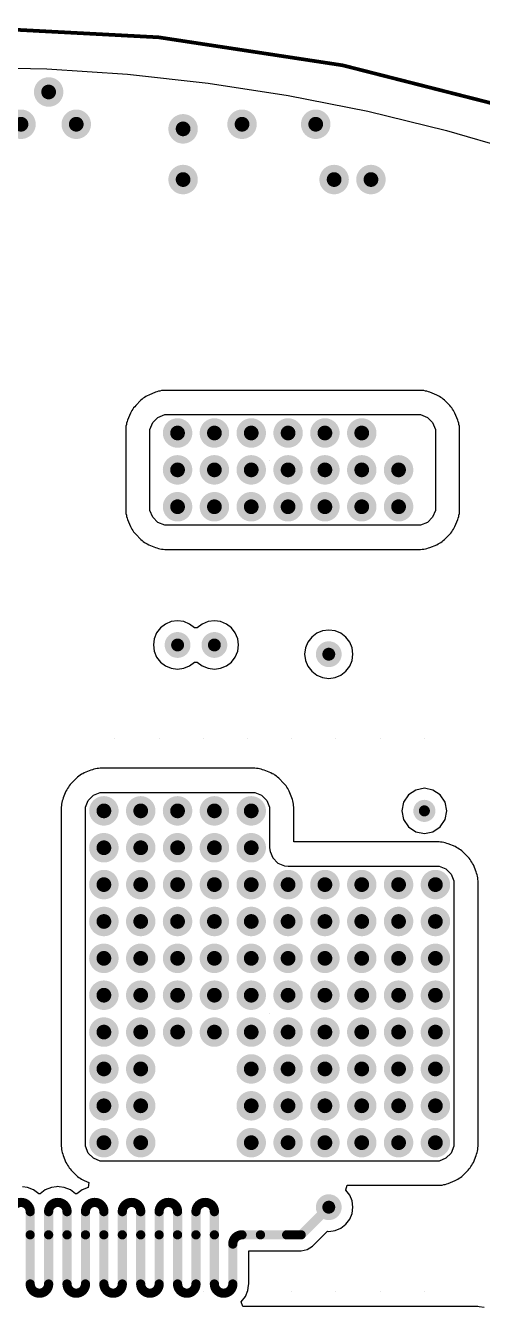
# Model space of a CAD drawing. Header units: millimetres. Extents: x 194 to 375, y 175 to 317.
# Drawn here: x 255.62 to 268.02, y 270.78 to 305.55 of the extents above; entities that cross this region are included whole.
import ezdxf

# ---------------------------------------------------------------- set-up
doc = ezdxf.new("R2010")
doc.units = ezdxf.units.MM
for name, color, linetype in [('Mechanical20', 56, 'Continuous'), ('MidLayer1', 16, 'Continuous'), ('PadHoleLayer', 156, 'Continuous'), ('ViaHoleLayer', 16, 'Continuous')]:
    doc.layers.add(name, color=color, linetype=linetype)

# ---------------------------------------------------------------- blocks, each defined once
blk = doc.blocks.new('PG_HSOF_8_1_B_56')
at = {"layer": 'PadHoleLayer'}
for points in [[(-4.2, 4.8), (-4.2, 4.8), (-4.2, 4.8), (-4.2, 4.8)], [(-3, 4.8), (-3, 4.8), (-3, 4.8), (-3, 4.8)], [(-1.8, 4.8), (-1.8, 4.8), (-1.8, 4.8), (-1.8, 4.8)], [(-0.6, 4.8), (-0.6, 4.8), (-0.6, 4.8), (-0.6, 4.8)], [(0.6, 4.8), (0.6, 4.8), (0.6, 4.8), (0.6, 4.8)], [(1.8, 4.8), (1.8, 4.8), (1.8, 4.8), (1.8, 4.8)], [(3, 4.8), (3, 4.8), (3, 4.8), (3, 4.8)], [(4.2, 4.8), (4.2, 4.8), (4.2, 4.8), (4.2, 4.8)], [(0, -2.75), (0, -2.75), (0, -2.75), (0, -2.75)]]:
    blk.add_lwpolyline(points, close=True, dxfattribs=at)
blk = doc.blocks.new('PG_HSOF_8_1_B_57')
at = {"layer": 'PadHoleLayer'}
for points in [[(-4.2, 4.8), (-4.2, 4.8), (-4.2, 4.8), (-4.2, 4.8)], [(-3, 4.8), (-3, 4.8), (-3, 4.8), (-3, 4.8)], [(-1.8, 4.8), (-1.8, 4.8), (-1.8, 4.8), (-1.8, 4.8)], [(-0.6, 4.8), (-0.6, 4.8), (-0.6, 4.8), (-0.6, 4.8)], [(0.6, 4.8), (0.6, 4.8), (0.6, 4.8), (0.6, 4.8)], [(1.8, 4.8), (1.8, 4.8), (1.8, 4.8), (1.8, 4.8)], [(3, 4.8), (3, 4.8), (3, 4.8), (3, 4.8)], [(4.2, 4.8), (4.2, 4.8), (4.2, 4.8), (4.2, 4.8)], [(0, -2.75), (0, -2.75), (0, -2.75), (0, -2.75)]]:
    blk.add_lwpolyline(points, close=True, dxfattribs=at)

msp = doc.modelspace()

# ---------------------------------------------------------------- linework, layer by layer
at = {"layer": 'Mechanical20', "const_width": 0.1}
msp.add_lwpolyline([(206.5, 273.9, -0.633005), (299.5, 278.125)], format="xyb", dxfattribs=at)
at = {"layer": 'MidLayer1'}
for p, q in [((254.127, 304.421), (256.199, 304.376)), ((256.199, 304.376), (258.394, 304.232)), ((258.394, 304.232), (260.581, 303.993)), ((260.581, 303.993), (262.756, 303.658)), ((262.756, 303.658), (264.914, 303.229)), ((264.914, 303.229), (267.051, 302.706)), ((267.051, 302.706), (269.163, 302.09)), ((258.966, 295.53), (258.929, 295.508)), ((259.15, 295.606), (258.966, 295.53)), ((259.191, 295.617), (259.15, 295.606)), ((259.231, 295.633), (259.191, 295.617)), ((259.273, 295.639), (259.231, 295.633)), ((259.315, 295.65), (259.273, 295.639)), ((259.358, 295.65), (259.315, 295.65)), ((259.4, 295.656), (259.358, 295.65)), ((259.5, 295.656), (259.4, 295.656)), ((266.25, 295.656), (259.5, 295.656)), ((259.5, 295.656), (259.5, 295.656)), ((266.349, 295.656), (266.25, 295.656)), ((266.392, 295.65), (266.349, 295.656)), ((266.435, 295.65), (266.392, 295.65)), ((266.477, 295.639), (266.435, 295.65)), ((266.519, 295.633), (266.477, 295.639)), ((266.559, 295.617), (266.519, 295.633)), ((266.6, 295.606), (266.559, 295.617)), ((266.784, 295.53), (266.6, 295.606)), ((266.821, 295.508), (266.784, 295.53)), ((258.556, 295.182), (258.534, 295.145)), ((258.586, 295.213), (258.556, 295.182)), ((258.613, 295.247), (258.586, 295.213)), ((258.753, 295.387), (258.613, 295.247)), ((258.787, 295.414), (258.753, 295.387)), ((258.818, 295.444), (258.787, 295.414)), ((258.855, 295.465), (258.818, 295.444)), ((258.889, 295.492), (258.855, 295.465)), ((258.929, 295.508), (258.889, 295.492)), ((266.861, 295.492), (266.821, 295.508)), ((266.895, 295.465), (266.861, 295.492)), ((266.932, 295.444), (266.895, 295.465)), ((266.963, 295.414), (266.932, 295.444)), ((266.997, 295.387), (266.963, 295.414)), ((267.137, 295.247), (266.997, 295.387)), ((267.164, 295.213), (267.137, 295.247)), ((267.194, 295.182), (267.164, 295.213)), ((267.215, 295.145), (267.194, 295.182)), ((258.394, 294.85), (258.383, 294.809)), ((258.47, 295.034), (258.394, 294.85)), ((258.492, 295.071), (258.47, 295.034)), ((258.508, 295.111), (258.492, 295.071)), ((258.534, 295.145), (258.508, 295.111)), ((259.076, 294.783), (259.217, 294.924)), ((259.217, 294.924), (259.401, 295)), ((259.401, 295), (259.5, 295)), ((259.5, 295), (259.5, 295)), ((259.5, 295), (266.25, 295)), ((266.25, 295), (266.349, 295)), ((266.349, 295), (266.533, 294.924)), ((266.533, 294.924), (266.674, 294.783)), ((267.242, 295.111), (267.215, 295.145)), ((267.258, 295.071), (267.242, 295.111)), ((267.28, 295.034), (267.258, 295.071)), ((267.356, 294.85), (267.28, 295.034)), ((267.367, 294.809), (267.356, 294.85)), ((258.35, 294.642), (258.344, 294.599)), ((258.344, 294.599), (258.344, 294.5)), ((258.344, 294.5), (258.344, 292.5)), ((258.361, 294.727), (258.35, 294.685)), ((258.35, 294.685), (258.35, 294.642)), ((258.367, 294.769), (258.361, 294.727)), ((258.383, 294.809), (258.367, 294.769)), ((259, 294.599), (259.076, 294.783)), ((259, 294.5), (259, 294.599)), ((259, 292.5), (259, 294.5)), ((266.674, 294.783), (266.75, 294.599)), ((266.75, 294.599), (266.75, 294.5)), ((266.75, 294.5), (266.75, 294.5)), ((266.75, 294.5), (266.75, 292.5)), ((267.383, 294.769), (267.367, 294.809)), ((267.389, 294.727), (267.383, 294.769)), ((267.4, 294.685), (267.389, 294.727)), ((267.4, 294.642), (267.4, 294.685)), ((267.406, 294.599), (267.4, 294.642)), ((267.406, 294.5), (267.406, 294.599)), ((267.406, 292.401), (267.406, 294.5)), ((267.406, 294.5), (267.406, 294.5)), ((258.344, 292.5), (258.344, 292.401)), ((258.344, 292.401), (258.35, 292.358)), ((259, 292.401), (259, 292.5)), ((259, 292.5), (259, 292.5)), ((259.076, 292.217), (259, 292.401)), ((266.75, 292.401), (266.674, 292.217)), ((266.75, 292.5), (266.75, 292.401)), ((267.4, 292.358), (267.406, 292.401)), ((258.35, 292.358), (258.35, 292.315)), ((258.35, 292.315), (258.361, 292.273)), ((258.361, 292.273), (258.367, 292.231)), ((258.367, 292.231), (258.383, 292.191)), ((258.383, 292.191), (258.394, 292.15)), ((258.394, 292.15), (258.47, 291.966)), ((259.217, 292.076), (259.076, 292.217)), ((259.401, 292), (259.217, 292.076)), ((266.533, 292.076), (266.349, 292)), ((266.674, 292.217), (266.533, 292.076)), ((267.28, 291.966), (267.356, 292.15)), ((267.356, 292.15), (267.367, 292.191)), ((267.367, 292.191), (267.383, 292.231)), ((267.383, 292.231), (267.389, 292.273)), ((267.389, 292.273), (267.4, 292.315)), ((267.4, 292.315), (267.4, 292.358)), ((258.47, 291.966), (258.492, 291.929)), ((258.492, 291.929), (258.508, 291.889)), ((258.508, 291.889), (258.534, 291.855)), ((258.534, 291.855), (258.556, 291.818)), ((258.556, 291.818), (258.586, 291.787)), ((258.586, 291.787), (258.613, 291.753)), ((258.613, 291.753), (258.753, 291.613)), ((259.5, 292), (259.401, 292)), ((266.25, 292), (259.5, 292)), ((266.349, 292), (266.25, 292)), ((266.25, 292), (266.25, 292)), ((266.997, 291.613), (267.137, 291.753)), ((267.137, 291.753), (267.164, 291.787)), ((267.164, 291.787), (267.194, 291.818)), ((267.194, 291.818), (267.215, 291.855)), ((267.215, 291.855), (267.242, 291.889)), ((267.242, 291.889), (267.258, 291.929)), ((267.258, 291.929), (267.28, 291.966)), ((258.753, 291.613), (258.787, 291.586)), ((258.787, 291.586), (258.818, 291.556)), ((258.818, 291.556), (258.855, 291.534)), ((258.855, 291.534), (258.889, 291.508)), ((258.889, 291.508), (258.929, 291.492)), ((258.929, 291.492), (258.966, 291.47)), ((258.966, 291.47), (259.15, 291.394)), ((259.15, 291.394), (259.191, 291.383)), ((259.191, 291.383), (259.231, 291.367)), ((259.231, 291.367), (259.273, 291.361)), ((259.273, 291.361), (259.315, 291.35)), ((266.435, 291.35), (266.477, 291.361)), ((266.477, 291.361), (266.519, 291.367)), ((266.519, 291.367), (266.559, 291.383)), ((266.559, 291.383), (266.6, 291.394)), ((266.6, 291.394), (266.784, 291.47)), ((266.784, 291.47), (266.821, 291.492)), ((266.821, 291.492), (266.861, 291.508)), ((266.861, 291.508), (266.895, 291.534)), ((266.895, 291.534), (266.932, 291.556)), ((266.932, 291.556), (266.963, 291.586)), ((266.963, 291.586), (266.997, 291.613)), ((259.315, 291.35), (259.358, 291.35)), ((259.358, 291.35), (259.401, 291.344)), ((259.401, 291.344), (259.5, 291.344)), ((259.5, 291.344), (266.25, 291.344)), ((266.25, 291.344), (266.25, 291.344)), ((266.25, 291.344), (266.349, 291.344)), ((266.349, 291.344), (266.392, 291.35)), ((266.392, 291.35), (266.435, 291.35)), ((259.422, 289.318), (259.286, 289.214)), ((259.58, 289.383), (259.422, 289.318)), ((259.75, 289.406), (259.58, 289.383)), ((259.92, 289.383), (259.75, 289.406)), ((260.078, 289.318), (259.92, 289.383)), ((260.214, 289.214), (260.078, 289.318)), ((260.422, 289.318), (260.286, 289.214)), ((260.58, 289.383), (260.422, 289.318)), ((260.75, 289.406), (260.58, 289.383)), ((260.92, 289.383), (260.75, 289.406)), ((261.078, 289.318), (260.92, 289.383)), ((261.214, 289.214), (261.078, 289.318)), ((259.117, 288.92), (259.094, 288.75)), ((259.182, 289.078), (259.117, 288.92)), ((259.286, 289.214), (259.182, 289.078)), ((260.286, 289.214), (260.214, 289.214)), ((261.318, 289.078), (261.214, 289.214)), ((261.383, 288.92), (261.318, 289.078)), ((261.406, 288.75), (261.383, 288.92)), ((263.391, 288.964), (263.287, 288.828)), ((263.527, 289.068), (263.391, 288.964)), ((263.685, 289.133), (263.527, 289.068)), ((263.855, 289.156), (263.685, 289.133)), ((264.025, 289.133), (263.855, 289.156)), ((264.183, 289.068), (264.025, 289.133)), ((264.319, 288.964), (264.183, 289.068)), ((264.423, 288.828), (264.319, 288.964)), ((259.094, 288.75), (259.117, 288.58)), ((259.117, 288.58), (259.182, 288.422)), ((261.318, 288.422), (261.383, 288.58)), ((261.383, 288.58), (261.406, 288.75)), ((263.222, 288.67), (263.199, 288.5)), ((263.287, 288.828), (263.222, 288.67)), ((264.488, 288.67), (264.423, 288.828)), ((264.511, 288.5), (264.488, 288.67)), ((259.182, 288.422), (259.286, 288.286)), ((259.286, 288.286), (259.422, 288.182)), ((260.078, 288.182), (260.214, 288.286)), ((260.214, 288.286), (260.286, 288.286)), ((260.286, 288.286), (260.422, 288.182)), ((261.078, 288.182), (261.214, 288.286)), ((261.214, 288.286), (261.318, 288.422)), ((263.199, 288.5), (263.222, 288.33)), ((263.222, 288.33), (263.287, 288.172)), ((264.423, 288.172), (264.488, 288.33)), ((264.488, 288.33), (264.511, 288.5)), ((259.422, 288.182), (259.58, 288.117)), ((259.58, 288.117), (259.75, 288.094)), ((259.75, 288.094), (259.92, 288.117)), ((259.92, 288.117), (260.078, 288.182)), ((260.422, 288.182), (260.58, 288.117)), ((260.58, 288.117), (260.75, 288.094)), ((260.75, 288.094), (260.92, 288.117)), ((260.92, 288.117), (261.078, 288.182)), ((263.287, 288.172), (263.391, 288.036)), ((263.391, 288.036), (263.527, 287.932)), ((263.527, 287.932), (263.685, 287.867)), ((264.025, 287.867), (264.183, 287.932)), ((264.183, 287.932), (264.319, 288.036)), ((264.319, 288.036), (264.423, 288.172)), ((263.685, 287.867), (263.855, 287.844)), ((263.855, 287.844), (264.025, 287.867)), ((257.003, 285.137), (256.863, 284.997)), ((257.037, 285.164), (257.003, 285.137)), ((257.068, 285.194), (257.037, 285.164)), ((257.105, 285.215), (257.068, 285.194)), ((257.139, 285.242), (257.105, 285.215)), ((257.179, 285.258), (257.139, 285.242)), ((257.216, 285.28), (257.179, 285.258)), ((257.4, 285.356), (257.216, 285.28)), ((257.441, 285.367), (257.4, 285.356)), ((257.481, 285.383), (257.441, 285.367)), ((257.523, 285.389), (257.481, 285.383)), ((257.565, 285.4), (257.523, 285.389)), ((257.608, 285.4), (257.565, 285.4)), ((257.651, 285.406), (257.608, 285.4)), ((261.849, 285.406), (257.651, 285.406)), ((261.892, 285.4), (261.849, 285.406)), ((261.935, 285.4), (261.892, 285.4)), ((261.977, 285.389), (261.935, 285.4)), ((262.019, 285.383), (261.977, 285.389)), ((262.059, 285.367), (262.019, 285.383)), ((262.1, 285.356), (262.059, 285.367)), ((262.284, 285.28), (262.1, 285.356)), ((262.321, 285.258), (262.284, 285.28)), ((262.361, 285.242), (262.321, 285.258)), ((262.395, 285.215), (262.361, 285.242)), ((262.432, 285.194), (262.395, 285.215)), ((262.463, 285.164), (262.432, 285.194)), ((262.497, 285.137), (262.463, 285.164)), ((262.637, 284.997), (262.497, 285.137)), ((256.72, 284.784), (256.644, 284.6)), ((256.742, 284.821), (256.72, 284.784)), ((256.758, 284.861), (256.742, 284.821)), ((256.785, 284.895), (256.758, 284.861)), ((256.806, 284.932), (256.785, 284.895)), ((256.836, 284.963), (256.806, 284.932)), ((256.863, 284.997), (256.836, 284.963)), ((257.467, 284.674), (257.651, 284.75)), ((257.651, 284.75), (257.75, 284.75)), ((257.75, 284.75), (257.75, 284.75)), ((257.75, 284.75), (261.75, 284.75)), ((261.75, 284.75), (261.849, 284.75)), ((261.849, 284.75), (262.033, 284.674)), ((262.664, 284.963), (262.637, 284.997)), ((262.694, 284.932), (262.664, 284.963)), ((262.715, 284.895), (262.694, 284.932)), ((262.742, 284.861), (262.715, 284.895)), ((262.758, 284.821), (262.742, 284.861)), ((262.78, 284.784), (262.758, 284.821)), ((262.856, 284.6), (262.78, 284.784)), ((266.216, 284.815), (266.017, 284.683)), ((266.45, 284.862), (266.216, 284.815)), ((266.684, 284.815), (266.45, 284.862)), ((266.883, 284.683), (266.684, 284.815)), ((256.611, 284.477), (256.6, 284.435)), ((256.6, 284.435), (256.6, 284.392)), ((256.617, 284.519), (256.611, 284.477)), ((256.633, 284.559), (256.617, 284.519)), ((256.644, 284.6), (256.633, 284.559)), ((257.25, 284.349), (257.326, 284.533)), ((257.326, 284.533), (257.467, 284.674)), ((262.033, 284.674), (262.174, 284.533)), ((262.174, 284.533), (262.25, 284.349)), ((262.867, 284.559), (262.856, 284.6)), ((262.883, 284.519), (262.867, 284.559)), ((262.889, 284.477), (262.883, 284.519)), ((262.9, 284.435), (262.889, 284.477)), ((262.9, 284.392), (262.9, 284.435)), ((265.885, 284.484), (265.838, 284.25)), ((266.017, 284.683), (265.885, 284.484)), ((267.015, 284.484), (266.883, 284.683)), ((267.062, 284.25), (267.015, 284.484)), ((256.6, 284.392), (256.594, 284.349)), ((256.594, 284.349), (256.594, 284.25)), ((256.594, 284.25), (256.594, 275.25)), ((257.25, 284.25), (257.25, 284.349)), ((257.25, 275.25), (257.25, 284.25)), ((262.25, 284.349), (262.25, 284.25)), ((262.25, 284.25), (262.25, 284.25)), ((262.25, 284.25), (262.25, 283.25)), ((262.906, 284.349), (262.9, 284.392)), ((262.906, 283.406), (262.906, 284.349)), ((265.838, 284.25), (265.885, 284.016)), ((267.015, 284.016), (267.062, 284.25)), ((265.885, 284.016), (266.017, 283.817)), ((266.017, 283.817), (266.216, 283.685)), ((266.684, 283.685), (266.883, 283.817)), ((266.883, 283.817), (267.015, 284.016)), ((266.849, 283.406), (262.906, 283.406)), ((266.216, 283.685), (266.45, 283.638)), ((266.45, 283.638), (266.684, 283.685)), ((266.892, 283.4), (266.849, 283.406)), ((266.935, 283.4), (266.892, 283.4)), ((266.977, 283.389), (266.935, 283.4)), ((267.019, 283.383), (266.977, 283.389)), ((267.059, 283.367), (267.019, 283.383)), ((267.1, 283.356), (267.059, 283.367)), ((267.284, 283.28), (267.1, 283.356)), ((262.25, 283.25), (262.26, 283.152)), ((262.26, 283.152), (262.334, 282.972)), ((267.321, 283.258), (267.284, 283.28)), ((267.361, 283.242), (267.321, 283.258)), ((267.395, 283.215), (267.361, 283.242)), ((267.432, 283.194), (267.395, 283.215)), ((267.463, 283.164), (267.432, 283.194)), ((267.497, 283.137), (267.463, 283.164)), ((267.637, 282.997), (267.497, 283.137)), ((262.334, 282.972), (262.472, 282.834)), ((262.472, 282.834), (262.652, 282.76)), ((262.652, 282.76), (262.75, 282.75)), ((262.75, 282.75), (262.75, 282.75)), ((262.75, 282.75), (266.75, 282.75)), ((266.75, 282.75), (266.849, 282.75)), ((266.849, 282.75), (267.033, 282.674)), ((267.033, 282.674), (267.174, 282.533)), ((267.664, 282.963), (267.637, 282.997)), ((267.694, 282.932), (267.664, 282.963)), ((267.715, 282.895), (267.694, 282.932)), ((267.742, 282.861), (267.715, 282.895)), ((267.758, 282.821), (267.742, 282.861)), ((267.78, 282.784), (267.758, 282.821)), ((267.856, 282.6), (267.78, 282.784)), ((267.174, 282.533), (267.25, 282.349)), ((267.25, 282.349), (267.25, 282.25)), ((267.867, 282.559), (267.856, 282.6)), ((267.883, 282.519), (267.867, 282.559)), ((267.889, 282.477), (267.883, 282.519)), ((267.9, 282.435), (267.889, 282.477)), ((267.9, 282.392), (267.9, 282.435)), ((267.906, 282.349), (267.9, 282.392)), ((267.906, 282.25), (267.906, 282.349)), ((267.25, 282.25), (267.25, 282.25)), ((267.25, 282.25), (267.25, 275.25)), ((267.906, 275.25), (267.906, 282.25)), ((256.594, 275.25), (256.594, 275.151)), ((256.594, 275.151), (256.6, 275.108)), ((256.6, 275.108), (256.6, 275.065)), ((256.6, 275.065), (256.611, 275.023)), ((256.611, 275.023), (256.617, 274.981)), ((257.25, 275.151), (257.25, 275.25)), ((257.25, 275.25), (257.25, 275.25)), ((257.326, 274.967), (257.25, 275.151)), ((267.25, 275.151), (267.174, 274.967)), ((267.25, 275.25), (267.25, 275.151)), ((267.883, 274.981), (267.889, 275.023)), ((267.889, 275.023), (267.9, 275.065)), ((267.9, 275.108), (267.906, 275.151)), ((267.9, 275.065), (267.9, 275.108)), ((267.906, 275.151), (267.906, 275.25)), ((256.617, 274.981), (256.633, 274.941)), ((256.633, 274.941), (256.644, 274.9)), ((256.644, 274.9), (256.72, 274.716)), ((256.72, 274.716), (256.742, 274.679)), ((256.742, 274.679), (256.758, 274.639)), ((257.467, 274.826), (257.326, 274.967)), ((257.651, 274.75), (257.467, 274.826)), ((257.75, 274.75), (257.651, 274.75)), ((266.75, 274.75), (257.75, 274.75)), ((266.849, 274.75), (266.75, 274.75)), ((266.75, 274.75), (266.75, 274.75)), ((267.033, 274.826), (266.849, 274.75)), ((267.174, 274.967), (267.033, 274.826)), ((267.742, 274.639), (267.758, 274.679)), ((267.758, 274.679), (267.78, 274.716)), ((267.78, 274.716), (267.856, 274.9)), ((267.856, 274.9), (267.867, 274.941)), ((267.867, 274.941), (267.883, 274.981)), ((256.758, 274.639), (256.785, 274.605)), ((256.785, 274.605), (256.806, 274.568)), ((256.806, 274.568), (256.836, 274.537)), ((256.836, 274.537), (256.863, 274.503)), ((256.863, 274.503), (257.003, 274.363)), ((257.003, 274.363), (257.037, 274.336)), ((257.037, 274.336), (257.068, 274.306)), ((267.432, 274.306), (267.463, 274.336)), ((267.463, 274.336), (267.497, 274.363)), ((267.497, 274.363), (267.637, 274.503)), ((267.637, 274.503), (267.664, 274.537)), ((267.664, 274.537), (267.694, 274.568)), ((267.694, 274.568), (267.715, 274.605)), ((267.715, 274.605), (267.742, 274.639)), ((255.676, 274.036), (255.537, 274.055)), ((255.84, 273.968), (255.676, 274.036)), ((255.981, 273.86), (255.84, 273.968)), ((256.16, 273.968), (256.019, 273.86)), ((256.324, 274.036), (256.16, 273.968)), ((256.463, 274.055), (256.324, 274.036)), ((256.5, 274.062), (256.463, 274.055)), ((256.537, 274.055), (256.5, 274.062)), ((256.676, 274.036), (256.537, 274.055)), ((256.84, 273.968), (256.676, 274.036)), ((256.981, 273.86), (256.84, 273.968)), ((257.16, 273.968), (257.019, 273.86)), ((257.068, 274.306), (257.105, 274.284)), ((257.105, 274.284), (257.139, 274.258)), ((257.139, 274.258), (257.179, 274.242)), ((257.324, 274.036), (257.16, 273.968)), ((257.179, 274.242), (257.216, 274.22)), ((257.216, 274.22), (257.345, 274.167)), ((257.327, 274.037), (257.324, 274.036)), ((257.345, 274.167), (257.327, 274.037)), ((264.314, 273.967), (264.357, 274.094)), ((264.319, 273.964), (264.314, 273.967)), ((264.357, 274.094), (266.849, 274.094)), ((266.849, 274.094), (266.892, 274.1)), ((266.892, 274.1), (266.935, 274.1)), ((266.935, 274.1), (266.977, 274.111)), ((266.977, 274.111), (267.019, 274.117)), ((267.019, 274.117), (267.059, 274.133)), ((267.059, 274.133), (267.1, 274.144)), ((267.1, 274.144), (267.284, 274.22)), ((267.284, 274.22), (267.321, 274.242)), ((267.321, 274.242), (267.361, 274.258)), ((267.361, 274.258), (267.395, 274.284)), ((267.395, 274.284), (267.432, 274.306)), ((256.019, 273.86), (255.981, 273.86)), ((257.019, 273.86), (256.981, 273.86)), ((264.423, 273.828), (264.319, 273.964)), ((264.488, 273.67), (264.423, 273.828)), ((264.511, 273.5), (264.488, 273.67)), ((264.423, 273.172), (264.488, 273.33)), ((264.488, 273.33), (264.511, 273.5)), ((264.025, 272.867), (264.183, 272.932)), ((264.183, 272.932), (264.319, 273.036)), ((264.319, 273.036), (264.423, 273.172)), ((263.411, 272.444), (263.817, 272.849)), ((263.817, 272.849), (263.855, 272.844)), ((263.855, 272.844), (264.025, 272.867)), ((261.683, 271.417), (261.683, 272.317)), ((261.683, 272.317), (263.105, 272.317)), ((263.105, 272.317), (263.271, 272.35)), ((263.271, 272.35), (263.411, 272.444)), ((261.59, 271.076), (261.658, 271.241)), ((261.658, 271.241), (261.676, 271.38)), ((261.676, 271.38), (261.683, 271.417)), ((261.481, 270.935), (261.59, 271.076)), ((261.524, 270.808), (261.481, 270.935)), ((261.481, 270.935), (261.481, 270.935)), ((267.9, 270.808), (261.524, 270.808)), ((267.937, 270.801), (267.9, 270.808)), ((268.076, 270.783), (267.937, 270.801))]:
    msp.add_line(p, q, dxfattribs=at)
for points, const_width in [([(256.05, 303.75, 1), (256.45, 303.75, 1)], 0.4), ([(255.3, 302.875, 1), (255.7, 302.875, 1)], 0.4), ([(256.8, 302.875, 1), (257.2, 302.875, 1)], 0.4), ([(261.3, 302.875, 1), (261.7, 302.875, 1)], 0.4), ([(263.3, 302.875, 1), (263.7, 302.875, 1)], 0.4), ([(259.7, 302.75, 1), (260.1, 302.75, 1)], 0.4), ([(259.7, 301.375, 1), (260.1, 301.375, 1)], 0.4), ([(263.8, 301.375, 1), (264.2, 301.375, 1)], 0.4), ([(264.8, 301.375, 1), (265.2, 301.375, 1)], 0.4), ([(259.55, 294.5, 1), (259.95, 294.5, 1)], 0.4), ([(260.55, 294.5, 1), (260.95, 294.5, 1)], 0.4), ([(261.55, 294.5, 1), (261.95, 294.5, 1)], 0.4), ([(262.55, 294.5, 1), (262.95, 294.5, 1)], 0.4), ([(263.55, 294.5, 1), (263.95, 294.5, 1)], 0.4), ([(264.55, 294.5, 1), (264.95, 294.5, 1)], 0.4), ([(259.55, 293.5, 1), (259.95, 293.5, 1)], 0.4), ([(260.55, 293.5, 1), (260.95, 293.5, 1)], 0.4), ([(261.55, 293.5, 1), (261.95, 293.5, 1)], 0.4), ([(262.55, 293.5, 1), (262.95, 293.5, 1)], 0.4), ([(263.55, 293.5, 1), (263.95, 293.5, 1)], 0.4), ([(264.55, 293.5, 1), (264.95, 293.5, 1)], 0.4), ([(265.55, 293.5, 1), (265.95, 293.5, 1)], 0.4), ([(259.55, 292.5, 1), (259.95, 292.5, 1)], 0.4), ([(260.55, 292.5, 1), (260.95, 292.5, 1)], 0.4), ([(261.55, 292.5, 1), (261.95, 292.5, 1)], 0.4), ([(262.55, 292.5, 1), (262.95, 292.5, 1)], 0.4), ([(263.55, 292.5, 1), (263.95, 292.5, 1)], 0.4), ([(264.55, 292.5, 1), (264.95, 292.5, 1)], 0.4), ([(265.55, 292.5, 1), (265.95, 292.5, 1)], 0.4), ([(259.575, 288.75, 1), (259.925, 288.75, 1)], 0.35), ([(260.575, 288.75, 1), (260.925, 288.75, 1)], 0.35), ([(263.68, 288.5, 1), (264.03, 288.5, 1)], 0.35), ([(257.55, 284.25, 1), (257.95, 284.25, 1)], 0.4), ([(258.55, 284.25, 1), (258.95, 284.25, 1)], 0.4), ([(259.55, 284.25, 1), (259.95, 284.25, 1)], 0.4), ([(260.55, 284.25, 1), (260.95, 284.25, 1)], 0.4), ([(261.55, 284.25, 1), (261.95, 284.25, 1)], 0.4), ([(266.3, 284.25, 1), (266.6, 284.25, 1)], 0.3), ([(257.55, 283.25, 1), (257.95, 283.25, 1)], 0.4), ([(258.55, 283.25, 1), (258.95, 283.25, 1)], 0.4), ([(259.55, 283.25, 1), (259.95, 283.25, 1)], 0.4), ([(260.55, 283.25, 1), (260.95, 283.25, 1)], 0.4), ([(261.55, 283.25, 1), (261.95, 283.25, 1)], 0.4), ([(257.55, 282.25, 1), (257.95, 282.25, 1)], 0.4), ([(258.55, 282.25, 1), (258.95, 282.25, 1)], 0.4), ([(259.55, 282.25, 1), (259.95, 282.25, 1)], 0.4), ([(260.55, 282.25, 1), (260.95, 282.25, 1)], 0.4), ([(261.55, 282.25, 1), (261.95, 282.25, 1)], 0.4), ([(262.55, 282.25, 1), (262.95, 282.25, 1)], 0.4), ([(263.55, 282.25, 1), (263.95, 282.25, 1)], 0.4), ([(264.55, 282.25, 1), (264.95, 282.25, 1)], 0.4), ([(265.55, 282.25, 1), (265.95, 282.25, 1)], 0.4), ([(266.55, 282.25, 1), (266.95, 282.25, 1)], 0.4), ([(257.55, 281.25, 1), (257.95, 281.25, 1)], 0.4), ([(258.55, 281.25, 1), (258.95, 281.25, 1)], 0.4), ([(259.55, 281.25, 1), (259.95, 281.25, 1)], 0.4), ([(260.55, 281.25, 1), (260.95, 281.25, 1)], 0.4), ([(261.55, 281.25, 1), (261.95, 281.25, 1)], 0.4), ([(262.55, 281.25, 1), (262.95, 281.25, 1)], 0.4), ([(263.55, 281.25, 1), (263.95, 281.25, 1)], 0.4), ([(264.55, 281.25, 1), (264.95, 281.25, 1)], 0.4), ([(265.55, 281.25, 1), (265.95, 281.25, 1)], 0.4), ([(266.55, 281.25, 1), (266.95, 281.25, 1)], 0.4), ([(257.55, 280.25, 1), (257.95, 280.25, 1)], 0.4), ([(258.55, 280.25, 1), (258.95, 280.25, 1)], 0.4), ([(259.55, 280.25, 1), (259.95, 280.25, 1)], 0.4), ([(260.55, 280.25, 1), (260.95, 280.25, 1)], 0.4), ([(261.55, 280.25, 1), (261.95, 280.25, 1)], 0.4), ([(262.55, 280.25, 1), (262.95, 280.25, 1)], 0.4), ([(263.55, 280.25, 1), (263.95, 280.25, 1)], 0.4), ([(264.55, 280.25, 1), (264.95, 280.25, 1)], 0.4), ([(265.55, 280.25, 1), (265.95, 280.25, 1)], 0.4), ([(266.55, 280.25, 1), (266.95, 280.25, 1)], 0.4), ([(257.55, 279.25, 1), (257.95, 279.25, 1)], 0.4), ([(258.55, 279.25, 1), (258.95, 279.25, 1)], 0.4), ([(259.55, 279.25, 1), (259.95, 279.25, 1)], 0.4), ([(260.55, 279.25, 1), (260.95, 279.25, 1)], 0.4), ([(261.55, 279.25, 1), (261.95, 279.25, 1)], 0.4), ([(262.55, 279.25, 1), (262.95, 279.25, 1)], 0.4), ([(263.55, 279.25, 1), (263.95, 279.25, 1)], 0.4), ([(264.55, 279.25, 1), (264.95, 279.25, 1)], 0.4), ([(265.55, 279.25, 1), (265.95, 279.25, 1)], 0.4), ([(266.55, 279.25, 1), (266.95, 279.25, 1)], 0.4), ([(257.55, 278.25, 1), (257.95, 278.25, 1)], 0.4), ([(258.55, 278.25, 1), (258.95, 278.25, 1)], 0.4), ([(259.55, 278.25, 1), (259.95, 278.25, 1)], 0.4), ([(260.55, 278.25, 1), (260.95, 278.25, 1)], 0.4), ([(261.55, 278.25, 1), (261.95, 278.25, 1)], 0.4), ([(262.55, 278.25, 1), (262.95, 278.25, 1)], 0.4), ([(263.55, 278.25, 1), (263.95, 278.25, 1)], 0.4), ([(264.55, 278.25, 1), (264.95, 278.25, 1)], 0.4), ([(265.55, 278.25, 1), (265.95, 278.25, 1)], 0.4), ([(266.55, 278.25, 1), (266.95, 278.25, 1)], 0.4), ([(257.55, 277.25, 1), (257.95, 277.25, 1)], 0.4), ([(258.55, 277.25, 1), (258.95, 277.25, 1)], 0.4), ([(261.55, 277.25, 1), (261.95, 277.25, 1)], 0.4), ([(262.55, 277.25, 1), (262.95, 277.25, 1)], 0.4), ([(263.55, 277.25, 1), (263.95, 277.25, 1)], 0.4), ([(264.55, 277.25, 1), (264.95, 277.25, 1)], 0.4), ([(265.55, 277.25, 1), (265.95, 277.25, 1)], 0.4), ([(266.55, 277.25, 1), (266.95, 277.25, 1)], 0.4), ([(257.55, 276.25, 1), (257.95, 276.25, 1)], 0.4), ([(258.55, 276.25, 1), (258.95, 276.25, 1)], 0.4), ([(261.55, 276.25, 1), (261.95, 276.25, 1)], 0.4), ([(262.55, 276.25, 1), (262.95, 276.25, 1)], 0.4), ([(263.55, 276.25, 1), (263.95, 276.25, 1)], 0.4), ([(264.55, 276.25, 1), (264.95, 276.25, 1)], 0.4), ([(265.55, 276.25, 1), (265.95, 276.25, 1)], 0.4), ([(266.55, 276.25, 1), (266.95, 276.25, 1)], 0.4), ([(257.55, 275.25, 1), (257.95, 275.25, 1)], 0.4), ([(258.55, 275.25, 1), (258.95, 275.25, 1)], 0.4), ([(261.55, 275.25, 1), (261.95, 275.25, 1)], 0.4), ([(262.55, 275.25, 1), (262.95, 275.25, 1)], 0.4), ([(263.55, 275.25, 1), (263.95, 275.25, 1)], 0.4), ([(264.55, 275.25, 1), (264.95, 275.25, 1)], 0.4), ([(265.55, 275.25, 1), (265.95, 275.25, 1)], 0.4), ([(266.55, 275.25, 1), (266.95, 275.25, 1)], 0.4), ([(256.437, 273.629, 1), (256.562, 273.629, 1)], 0.125), ([(256.437, 273.629, 1), (256.562, 273.629, 1)], 0.125), ([(257.437, 273.629, 1), (257.562, 273.629, 1)], 0.125), ([(257.437, 273.629, 1), (257.562, 273.629, 1)], 0.125), ([(258.437, 273.629, 1), (258.562, 273.629, 1)], 0.125), ([(258.437, 273.629, 1), (258.562, 273.629, 1)], 0.125), ([(259.437, 273.629, 1), (259.562, 273.629, 1)], 0.125), ([(259.437, 273.629, 1), (259.562, 273.629, 1)], 0.125), ([(260.437, 273.629, 1), (260.562, 273.629, 1)], 0.125), ([(260.437, 273.629, 1), (260.562, 273.629, 1)], 0.125), ([(263.68, 273.5, 1), (264.03, 273.5, 1)], 0.35), ([(263.793, 273.5, 1), (263.918, 273.5, 1)], 0.125), ([(255.687, 273.379, 1), (255.812, 273.379, 1)], 0.125), ([(255.687, 273.379, 1), (255.812, 273.379, 1)], 0.125), ([(256.187, 273.379, 1), (256.312, 273.379, 1)], 0.125), ([(256.187, 273.379, 1), (256.312, 273.379, 1)], 0.125), ([(256.687, 273.379, 1), (256.812, 273.379, 1)], 0.125), ([(256.687, 273.379, 1), (256.812, 273.379, 1)], 0.125), ([(257.187, 273.379, 1), (257.312, 273.379, 1)], 0.125), ([(257.187, 273.379, 1), (257.312, 273.379, 1)], 0.125), ([(257.687, 273.379, 1), (257.812, 273.379, 1)], 0.125), ([(257.687, 273.379, 1), (257.812, 273.379, 1)], 0.125), ([(258.187, 273.379, 1), (258.312, 273.379, 1)], 0.125), ([(258.187, 273.379, 1), (258.312, 273.379, 1)], 0.125), ([(258.687, 273.379, 1), (258.812, 273.379, 1)], 0.125), ([(258.687, 273.379, 1), (258.812, 273.379, 1)], 0.125), ([(259.187, 273.379, 1), (259.312, 273.379, 1)], 0.125), ([(259.187, 273.379, 1), (259.312, 273.379, 1)], 0.125), ([(259.687, 273.379, 1), (259.812, 273.379, 1)], 0.125), ([(259.687, 273.379, 1), (259.812, 273.379, 1)], 0.125), ([(260.187, 273.379, 1), (260.312, 273.379, 1)], 0.125), ([(260.187, 273.379, 1), (260.312, 273.379, 1)], 0.125), ([(260.687, 273.379, 1), (260.812, 273.379, 1)], 0.125), ([(260.687, 273.379, 1), (260.812, 273.379, 1)], 0.125), ([(255.687, 272.75, 1), (255.812, 272.75, 1)], 0.125), ([(255.687, 272.75, 1), (255.812, 272.75, 1)], 0.125), ([(256.187, 272.75, 1), (256.312, 272.75, 1)], 0.125), ([(256.187, 272.75, 1), (256.312, 272.75, 1)], 0.125), ([(256.687, 272.75, 1), (256.812, 272.75, 1)], 0.125), ([(256.687, 272.75, 1), (256.812, 272.75, 1)], 0.125), ([(257.187, 272.75, 1), (257.312, 272.75, 1)], 0.125), ([(257.187, 272.75, 1), (257.312, 272.75, 1)], 0.125), ([(257.687, 272.75, 1), (257.812, 272.75, 1)], 0.125), ([(257.687, 272.75, 1), (257.812, 272.75, 1)], 0.125), ([(258.187, 272.75, 1), (258.312, 272.75, 1)], 0.125), ([(258.187, 272.75, 1), (258.312, 272.75, 1)], 0.125), ([(258.687, 272.75, 1), (258.812, 272.75, 1)], 0.125), ([(258.687, 272.75, 1), (258.812, 272.75, 1)], 0.125), ([(259.187, 272.75, 1), (259.312, 272.75, 1)], 0.125), ([(259.187, 272.75, 1), (259.312, 272.75, 1)], 0.125), ([(259.687, 272.75, 1), (259.812, 272.75, 1)], 0.125), ([(259.687, 272.75, 1), (259.812, 272.75, 1)], 0.125), ([(260.187, 272.75, 1), (260.312, 272.75, 1)], 0.125), ([(260.187, 272.75, 1), (260.312, 272.75, 1)], 0.125), ([(260.687, 272.75, 1), (260.812, 272.75, 1)], 0.125), ([(260.687, 272.75, 1), (260.812, 272.75, 1)], 0.125), ([(261.187, 272.5, 1), (261.312, 272.5, 1)], 0.125), ([(261.187, 272.5, 1), (261.312, 272.5, 1)], 0.125), ([(261.437, 272.75, 1), (261.562, 272.75, 1)], 0.125), ([(261.437, 272.75, 1), (261.562, 272.75, 1)], 0.125), ([(261.937, 272.75, 1), (262.062, 272.75, 1)], 0.125), ([(261.937, 272.75, 1), (262.062, 272.75, 1)], 0.125), ([(262.649, 272.75, 1), (262.774, 272.75, 1)], 0.125), ([(262.649, 272.75, 1), (262.774, 272.75, 1)], 0.125), ([(263.043, 272.75, 1), (263.168, 272.75, 1)], 0.125), ([(263.043, 272.75, 1), (263.168, 272.75, 1)], 0.125), ([(255.687, 271.417, 1), (255.812, 271.417, 1)], 0.125), ([(255.687, 271.417, 1), (255.812, 271.417, 1)], 0.125), ([(256.187, 271.417, 1), (256.312, 271.417, 1)], 0.125), ([(256.187, 271.417, 1), (256.312, 271.417, 1)], 0.125), ([(256.687, 271.417, 1), (256.812, 271.417, 1)], 0.125), ([(256.687, 271.417, 1), (256.812, 271.417, 1)], 0.125), ([(257.187, 271.417, 1), (257.312, 271.417, 1)], 0.125), ([(257.187, 271.417, 1), (257.312, 271.417, 1)], 0.125), ([(257.687, 271.417, 1), (257.812, 271.417, 1)], 0.125), ([(257.687, 271.417, 1), (257.812, 271.417, 1)], 0.125), ([(258.187, 271.417, 1), (258.312, 271.417, 1)], 0.125), ([(258.187, 271.417, 1), (258.312, 271.417, 1)], 0.125), ([(258.687, 271.417, 1), (258.812, 271.417, 1)], 0.125), ([(258.687, 271.417, 1), (258.812, 271.417, 1)], 0.125), ([(259.187, 271.417, 1), (259.312, 271.417, 1)], 0.125), ([(259.187, 271.417, 1), (259.312, 271.417, 1)], 0.125), ([(259.687, 271.417, 1), (259.812, 271.417, 1)], 0.125), ([(259.687, 271.417, 1), (259.812, 271.417, 1)], 0.125), ([(260.187, 271.417, 1), (260.312, 271.417, 1)], 0.125), ([(260.187, 271.417, 1), (260.312, 271.417, 1)], 0.125), ([(260.687, 271.417, 1), (260.812, 271.417, 1)], 0.125), ([(260.687, 271.417, 1), (260.812, 271.417, 1)], 0.125), ([(261.187, 271.417, 1), (261.312, 271.417, 1)], 0.125), ([(261.187, 271.417, 1), (261.312, 271.417, 1)], 0.125), ([(255.937, 271.167, 1), (256.062, 271.167, 1)], 0.125), ([(255.937, 271.167, 1), (256.062, 271.167, 1)], 0.125), ([(256.937, 271.167, 1), (257.062, 271.167, 1)], 0.125), ([(256.937, 271.167, 1), (257.062, 271.167, 1)], 0.125), ([(257.937, 271.167, 1), (258.062, 271.167, 1)], 0.125), ([(257.937, 271.167, 1), (258.062, 271.167, 1)], 0.125), ([(258.937, 271.167, 1), (259.062, 271.167, 1)], 0.125), ([(258.937, 271.167, 1), (259.062, 271.167, 1)], 0.125), ([(259.937, 271.167, 1), (260.062, 271.167, 1)], 0.125), ([(259.937, 271.167, 1), (260.062, 271.167, 1)], 0.125), ([(260.937, 271.167, 1), (261.062, 271.167, 1)], 0.125), ([(260.937, 271.167, 1), (261.062, 271.167, 1)], 0.125)]:
    msp.add_lwpolyline(points, format="xyb", close=True, dxfattribs=dict(at, const_width=const_width))
at = {"layer": 'MidLayer1', "const_width": 0.25}
for points in [[(255.25, 273.379, -0.414214), (255.5, 273.629)], [(255.5, 273.629, -0.414214), (255.75, 273.379)], [(256.25, 273.379, -0.414214), (256.5, 273.629)], [(256.5, 273.629, -0.414214), (256.75, 273.379)], [(257.25, 273.379, -0.414214), (257.5, 273.629)], [(257.5, 273.629, -0.414214), (257.75, 273.379)], [(258.25, 273.379, -0.414214), (258.5, 273.629)], [(258.5, 273.629, -0.414214), (258.75, 273.379)], [(259.25, 273.379, -0.414214), (259.5, 273.629)], [(259.5, 273.629, -0.414214), (259.75, 273.379)], [(260.25, 273.379, -0.414214), (260.5, 273.629)], [(260.5, 273.629, -0.414214), (260.75, 273.379)], [(261.25, 272.5, -0.414214), (261.5, 272.75)], [(256, 271.167, -0.414214), (255.75, 271.417)], [(256.25, 271.417, -0.414214), (256, 271.167)], [(257, 271.167, -0.414214), (256.75, 271.417)], [(257.25, 271.417, -0.414214), (257, 271.167)], [(258, 271.167, -0.414214), (257.75, 271.417)], [(258.25, 271.417, -0.414214), (258, 271.167)], [(259, 271.167, -0.414214), (258.75, 271.417)], [(259.25, 271.417, -0.414214), (259, 271.167)], [(260, 271.167, -0.414214), (259.75, 271.417)], [(260.25, 271.417, -0.414214), (260, 271.167)], [(261, 271.167, -0.414214), (260.75, 271.417)], [(261.25, 271.417, -0.414214), (261, 271.167)]]:
    msp.add_lwpolyline(points, format="xyb", dxfattribs=at)
for points in [[(263.105, 272.75), (263.855, 273.5)], [(255.75, 272.75), (255.75, 273.379)], [(256.25, 272.75), (256.25, 273.379)], [(256.75, 272.75), (256.75, 273.379)], [(257.25, 272.75), (257.25, 273.379)], [(257.75, 272.75), (257.75, 273.379)], [(258.25, 272.75), (258.25, 273.379)], [(258.75, 272.75), (258.75, 273.379)], [(259.25, 272.75), (259.25, 273.379)], [(259.75, 272.75), (259.75, 273.379)], [(260.25, 272.75), (260.25, 273.379)], [(260.75, 272.75), (260.75, 273.379)], [(255.75, 271.417), (255.75, 272.75)], [(256.25, 271.417), (256.25, 272.75)], [(256.75, 271.417), (256.75, 272.75)], [(257.25, 271.417), (257.25, 272.75)], [(257.75, 271.417), (257.75, 272.75)], [(258.25, 271.417), (258.25, 272.75)], [(258.75, 271.417), (258.75, 272.75)], [(259.25, 271.417), (259.25, 272.75)], [(259.75, 271.417), (259.75, 272.75)], [(260.25, 271.417), (260.25, 272.75)], [(260.75, 271.417), (260.75, 272.75)], [(261.25, 271.417), (261.25, 272.5)], [(261.5, 272.75), (262, 272.75)], [(262, 272.75), (262.712, 272.75)], [(262.712, 272.75), (263.105, 272.75)]]:
    msp.add_lwpolyline(points, dxfattribs=at)
at = {"layer": 'ViaHoleLayer'}
for points, const_width in [([(256.15, 303.75, 1), (256.35, 303.75, 1)], 0.2), ([(255.4, 302.875, 1), (255.6, 302.875, 1)], 0.2), ([(256.9, 302.875, 1), (257.1, 302.875, 1)], 0.2), ([(259.8, 302.75, 1), (260, 302.75, 1)], 0.2), ([(261.4, 302.875, 1), (261.6, 302.875, 1)], 0.2), ([(263.4, 302.875, 1), (263.6, 302.875, 1)], 0.2), ([(259.8, 301.375, 1), (260, 301.375, 1)], 0.2), ([(263.9, 301.375, 1), (264.1, 301.375, 1)], 0.2), ([(264.9, 301.375, 1), (265.1, 301.375, 1)], 0.2), ([(259.65, 294.5, 1), (259.85, 294.5, 1)], 0.2), ([(260.65, 294.5, 1), (260.85, 294.5, 1)], 0.2), ([(261.65, 294.5, 1), (261.85, 294.5, 1)], 0.2), ([(262.65, 294.5, 1), (262.85, 294.5, 1)], 0.2), ([(263.65, 294.5, 1), (263.85, 294.5, 1)], 0.2), ([(264.65, 294.5, 1), (264.85, 294.5, 1)], 0.2), ([(259.65, 293.5, 1), (259.85, 293.5, 1)], 0.2), ([(260.65, 293.5, 1), (260.85, 293.5, 1)], 0.2), ([(261.65, 293.5, 1), (261.85, 293.5, 1)], 0.2), ([(262.65, 293.5, 1), (262.85, 293.5, 1)], 0.2), ([(263.65, 293.5, 1), (263.85, 293.5, 1)], 0.2), ([(264.65, 293.5, 1), (264.85, 293.5, 1)], 0.2), ([(265.65, 293.5, 1), (265.85, 293.5, 1)], 0.2), ([(259.65, 292.5, 1), (259.85, 292.5, 1)], 0.2), ([(260.65, 292.5, 1), (260.85, 292.5, 1)], 0.2), ([(261.65, 292.5, 1), (261.85, 292.5, 1)], 0.2), ([(262.65, 292.5, 1), (262.85, 292.5, 1)], 0.2), ([(263.65, 292.5, 1), (263.85, 292.5, 1)], 0.2), ([(264.65, 292.5, 1), (264.85, 292.5, 1)], 0.2), ([(265.65, 292.5, 1), (265.85, 292.5, 1)], 0.2), ([(259.663, 288.75, 1), (259.838, 288.75, 1)], 0.175), ([(260.662, 288.75, 1), (260.837, 288.75, 1)], 0.175), ([(263.768, 288.5, 1), (263.943, 288.5, 1)], 0.175), ([(257.65, 284.25, 1), (257.85, 284.25, 1)], 0.2), ([(258.65, 284.25, 1), (258.85, 284.25, 1)], 0.2), ([(259.65, 284.25, 1), (259.85, 284.25, 1)], 0.2), ([(260.65, 284.25, 1), (260.85, 284.25, 1)], 0.2), ([(261.65, 284.25, 1), (261.85, 284.25, 1)], 0.2), ([(266.375, 284.25, 1), (266.525, 284.25, 1)], 0.15), ([(257.65, 283.25, 1), (257.85, 283.25, 1)], 0.2), ([(258.65, 283.25, 1), (258.85, 283.25, 1)], 0.2), ([(259.65, 283.25, 1), (259.85, 283.25, 1)], 0.2), ([(260.65, 283.25, 1), (260.85, 283.25, 1)], 0.2), ([(261.65, 283.25, 1), (261.85, 283.25, 1)], 0.2), ([(257.65, 282.25, 1), (257.85, 282.25, 1)], 0.2), ([(258.65, 282.25, 1), (258.85, 282.25, 1)], 0.2), ([(259.65, 282.25, 1), (259.85, 282.25, 1)], 0.2), ([(260.65, 282.25, 1), (260.85, 282.25, 1)], 0.2), ([(261.65, 282.25, 1), (261.85, 282.25, 1)], 0.2), ([(262.65, 282.25, 1), (262.85, 282.25, 1)], 0.2), ([(263.65, 282.25, 1), (263.85, 282.25, 1)], 0.2), ([(264.65, 282.25, 1), (264.85, 282.25, 1)], 0.2), ([(265.65, 282.25, 1), (265.85, 282.25, 1)], 0.2), ([(266.65, 282.25, 1), (266.85, 282.25, 1)], 0.2), ([(257.65, 281.25, 1), (257.85, 281.25, 1)], 0.2), ([(258.65, 281.25, 1), (258.85, 281.25, 1)], 0.2), ([(259.65, 281.25, 1), (259.85, 281.25, 1)], 0.2), ([(260.65, 281.25, 1), (260.85, 281.25, 1)], 0.2), ([(261.65, 281.25, 1), (261.85, 281.25, 1)], 0.2), ([(262.65, 281.25, 1), (262.85, 281.25, 1)], 0.2), ([(263.65, 281.25, 1), (263.85, 281.25, 1)], 0.2), ([(264.65, 281.25, 1), (264.85, 281.25, 1)], 0.2), ([(265.65, 281.25, 1), (265.85, 281.25, 1)], 0.2), ([(266.65, 281.25, 1), (266.85, 281.25, 1)], 0.2), ([(257.65, 280.25, 1), (257.85, 280.25, 1)], 0.2), ([(258.65, 280.25, 1), (258.85, 280.25, 1)], 0.2), ([(259.65, 280.25, 1), (259.85, 280.25, 1)], 0.2), ([(260.65, 280.25, 1), (260.85, 280.25, 1)], 0.2), ([(261.65, 280.25, 1), (261.85, 280.25, 1)], 0.2), ([(262.65, 280.25, 1), (262.85, 280.25, 1)], 0.2), ([(263.65, 280.25, 1), (263.85, 280.25, 1)], 0.2), ([(264.65, 280.25, 1), (264.85, 280.25, 1)], 0.2), ([(265.65, 280.25, 1), (265.85, 280.25, 1)], 0.2), ([(266.65, 280.25, 1), (266.85, 280.25, 1)], 0.2), ([(257.65, 279.25, 1), (257.85, 279.25, 1)], 0.2), ([(258.65, 279.25, 1), (258.85, 279.25, 1)], 0.2), ([(259.65, 279.25, 1), (259.85, 279.25, 1)], 0.2), ([(260.65, 279.25, 1), (260.85, 279.25, 1)], 0.2), ([(261.65, 279.25, 1), (261.85, 279.25, 1)], 0.2), ([(262.65, 279.25, 1), (262.85, 279.25, 1)], 0.2), ([(263.65, 279.25, 1), (263.85, 279.25, 1)], 0.2), ([(264.65, 279.25, 1), (264.85, 279.25, 1)], 0.2), ([(265.65, 279.25, 1), (265.85, 279.25, 1)], 0.2), ([(266.65, 279.25, 1), (266.85, 279.25, 1)], 0.2), ([(257.65, 278.25, 1), (257.85, 278.25, 1)], 0.2), ([(258.65, 278.25, 1), (258.85, 278.25, 1)], 0.2), ([(259.65, 278.25, 1), (259.85, 278.25, 1)], 0.2), ([(260.65, 278.25, 1), (260.85, 278.25, 1)], 0.2), ([(261.65, 278.25, 1), (261.85, 278.25, 1)], 0.2), ([(262.65, 278.25, 1), (262.85, 278.25, 1)], 0.2), ([(263.65, 278.25, 1), (263.85, 278.25, 1)], 0.2), ([(264.65, 278.25, 1), (264.85, 278.25, 1)], 0.2), ([(265.65, 278.25, 1), (265.85, 278.25, 1)], 0.2), ([(266.65, 278.25, 1), (266.85, 278.25, 1)], 0.2), ([(257.65, 277.25, 1), (257.85, 277.25, 1)], 0.2), ([(258.65, 277.25, 1), (258.85, 277.25, 1)], 0.2), ([(261.65, 277.25, 1), (261.85, 277.25, 1)], 0.2), ([(262.65, 277.25, 1), (262.85, 277.25, 1)], 0.2), ([(263.65, 277.25, 1), (263.85, 277.25, 1)], 0.2), ([(264.65, 277.25, 1), (264.85, 277.25, 1)], 0.2), ([(265.65, 277.25, 1), (265.85, 277.25, 1)], 0.2), ([(266.65, 277.25, 1), (266.85, 277.25, 1)], 0.2), ([(257.65, 276.25, 1), (257.85, 276.25, 1)], 0.2), ([(258.65, 276.25, 1), (258.85, 276.25, 1)], 0.2), ([(261.65, 276.25, 1), (261.85, 276.25, 1)], 0.2), ([(262.65, 276.25, 1), (262.85, 276.25, 1)], 0.2), ([(263.65, 276.25, 1), (263.85, 276.25, 1)], 0.2), ([(264.65, 276.25, 1), (264.85, 276.25, 1)], 0.2), ([(265.65, 276.25, 1), (265.85, 276.25, 1)], 0.2), ([(266.65, 276.25, 1), (266.85, 276.25, 1)], 0.2), ([(257.65, 275.25, 1), (257.85, 275.25, 1)], 0.2), ([(258.65, 275.25, 1), (258.85, 275.25, 1)], 0.2), ([(261.65, 275.25, 1), (261.85, 275.25, 1)], 0.2), ([(262.65, 275.25, 1), (262.85, 275.25, 1)], 0.2), ([(263.65, 275.25, 1), (263.85, 275.25, 1)], 0.2), ([(264.65, 275.25, 1), (264.85, 275.25, 1)], 0.2), ([(265.65, 275.25, 1), (265.85, 275.25, 1)], 0.2), ([(266.65, 275.25, 1), (266.85, 275.25, 1)], 0.2), ([(263.768, 273.5, 1), (263.943, 273.5, 1)], 0.175)]:
    msp.add_lwpolyline(points, format="xyb", close=True, dxfattribs=dict(at, const_width=const_width))

# ---------------------------------------------------------------- block references
at = {"rotation": 180}
for name, p in [('PG_HSOF_8_1_B_57', (262.25, 291)), ('PG_HSOF_8_1_B_56', (262.25, 276))]:
    msp.add_blockref(name, p, dxfattribs=at)

doc.saveas('drawing.dxf')
